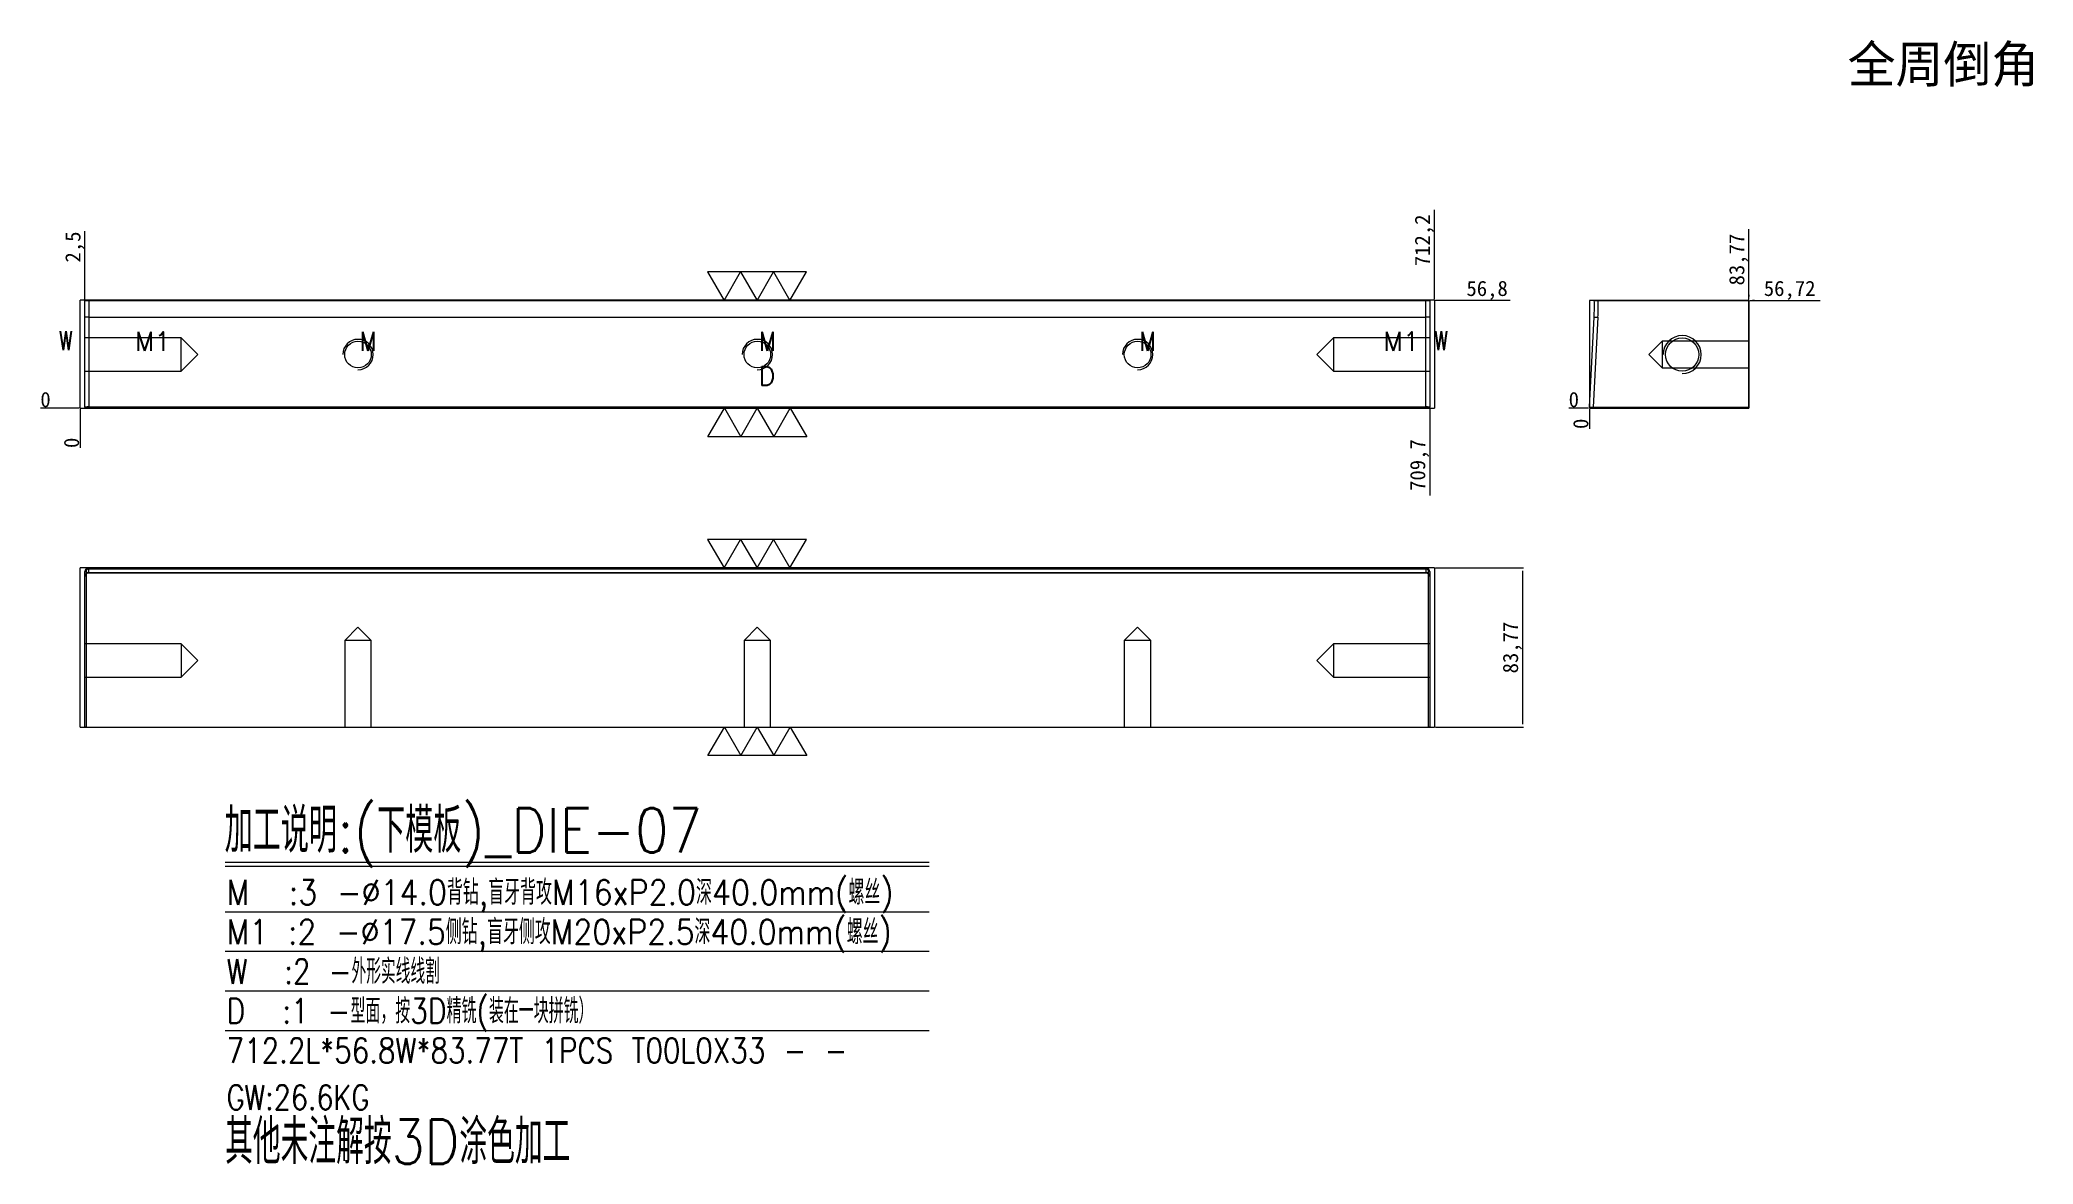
# Model space of a CAD drawing. Header units: millimetres. Extents: x 16752 to 17801, y 42877 to 43469.
import ezdxf
from ezdxf.enums import TextEntityAlignment as Align

# ---------------------------------------------------------------- set-up
doc = ezdxf.new("R2010")
doc.units = ezdxf.units.MM
doc.linetypes.add('DASHED', pattern=[0])
for name, color, linetype in [('DIE', 7, 'Continuous'), ('DIE_W', 1, 'Continuous'), ('dim', 4, 'Continuous')]:
    doc.layers.add(name, color=color, linetype=linetype)
doc.styles.add('_PUG_ERP', font='txt')
doc.styles.add('chinesef_fs', font='txt.shx', dxfattribs={"bigfont": 'gbcbig.shx'})
doc.dimstyles.new('_PUG_ERP', dxfattribs={"dimtxt": 8, "dimasz": 1.5, "dimexe": 0.5, "dimexo": 0.5, "dimgap": 0.5, "dimtad": 1, "dimtxsty": '_PUG_ERP', "dimblk": 'CLOSEDBLANK', "dimcen": 0, "dimclrd": 4, "dimclre": 4, "dimclrt": 3, "dimazin": 3, "dimtfac": 1, "dimtmove": 0, "dimatfit": 3, "dimldrblk": 'CLOSEDBLANK', "dimlwd": 9, "dimlwe": 9})

# ---------------------------------------------------------------- blocks, each defined once
blk = doc.blocks.new('*D733')
at = {"layer": 'Defpoints', "color": 0}
for p in [(17485.7, 43331.6), (17500.7, 43331.6), (16773.5, 43274.8)]:
    blk.add_point(p, dxfattribs=at)
at = {"layer": 'dim', "color": 4, "lineweight": 9}
blk.add_line((17486.2, 43331.6), (17525.6, 43331.6), dxfattribs=at)
at = {"layer": 'dim', "color": 3, "lineweight": 13, "insert": (17513.4, 43336.8), "char_height": 8, "attachment_point": 5, "style": '_PUG_ERP'}
blk.add_mtext('56,8', dxfattribs=at)
blk = doc.blocks.new('_ClosedBlank')
blk = doc.blocks.new('*D734')
at = {"layer": 'Defpoints', "color": 0}
for p in [(16758.5, 43274.8), (16773.5, 43274.8), (16773.5, 43274.8)]:
    blk.add_point(p, dxfattribs=at)
at = {"layer": 'dim', "color": 4, "lineweight": 9}
blk.add_line((16773, 43274.8), (16752.7, 43274.8), dxfattribs=at)
at = {"layer": 'dim', "color": 3, "lineweight": 13, "insert": (16755.3, 43279.3), "char_height": 8, "attachment_point": 5, "style": '_PUG_ERP'}
blk.add_mtext('0', dxfattribs=at)
blk = doc.blocks.new('*D735')
at = {"layer": 'Defpoints', "color": 0}
for p in [(16773.5, 43274.8), (16773.5, 43274.8), (16773.5, 43259.8)]:
    blk.add_point(p, dxfattribs=at)
at = {"layer": 'dim', "color": 4, "lineweight": 9}
blk.add_line((16773.5, 43274.3), (16773.5, 43253.9), dxfattribs=at)
at = {"layer": 'dim', "color": 3, "lineweight": 13, "insert": (16769, 43256.6), "char_height": 8, "attachment_point": 5, "rotation": 90, "style": '_PUG_ERP'}
blk.add_mtext('0', dxfattribs=at)
blk = doc.blocks.new('*D736')
at = {"layer": 'Defpoints', "color": 0}
for p in [(17485.7, 43346.6), (17485.7, 43331.6), (16773.5, 43274.8)]:
    blk.add_point(p, dxfattribs=at)
at = {"layer": 'dim', "color": 4, "lineweight": 9}
blk.add_line((17485.7, 43332.1), (17485.7, 43379.1), dxfattribs=at)
at = {"layer": 'dim', "color": 3, "lineweight": 13, "insert": (17480.4, 43363.1), "char_height": 8, "attachment_point": 5, "rotation": 90, "style": '_PUG_ERP'}
blk.add_mtext('712,2', dxfattribs=at)
blk = doc.blocks.new('*D737')
at = {"layer": 'Defpoints', "color": 0}
for p in [(17485.7, 43190.8), (17485.7, 43107), (17532, 43107)]:
    blk.add_point(p, dxfattribs=at)
at = {"layer": 'dim', "color": 4, "lineweight": 9}
for p, q in [((17486.2, 43190.8), (17532.5, 43190.8)), ((17532, 43189.3), (17532, 43108.5)), ((17486.2, 43107), (17532.5, 43107))]:
    blk.add_line(p, q, dxfattribs=at)
at = {"layer": 'dim', "color": 3, "lineweight": 13, "insert": (17526.7, 43148.9), "char_height": 8, "attachment_point": 5, "rotation": 90, "style": '_PUG_ERP'}
blk.add_mtext('83,77', dxfattribs=at)
blk = doc.blocks.new('*D738')
at = {"layer": 'Defpoints', "color": 0}
for p in [(17651, 43331.5), (17656, 43331.5), (17567.2, 43274.8)]:
    blk.add_point(p, dxfattribs=at)
at = {"layer": 'dim', "color": 4, "lineweight": 9}
for p, q in [((17651.5, 43331.5), (17654, 43331.5)), ((17654, 43331.5), (17653, 43331.5)), ((17653, 43331.5), (17688.5, 43331.5))]:
    blk.add_line(p, q, dxfattribs=at)
at = {"layer": 'dim', "color": 3, "lineweight": 13, "insert": (17672.5, 43336.8), "char_height": 8, "attachment_point": 5, "style": '_PUG_ERP'}
blk.add_mtext('56,72', dxfattribs=at)
blk = doc.blocks.new('*D739')
at = {"layer": 'Defpoints', "color": 0}
for p in [(17562.2, 43274.8), (17567.2, 43274.8), (17567.2, 43274.8)]:
    blk.add_point(p, dxfattribs=at)
at = {"layer": 'dim', "color": 4, "lineweight": 9}
blk.add_line((17566.7, 43274.8), (17556.4, 43274.8), dxfattribs=at)
at = {"layer": 'dim', "color": 3, "lineweight": 13, "insert": (17559, 43279.3), "char_height": 8, "attachment_point": 5, "style": '_PUG_ERP'}
blk.add_mtext('0', dxfattribs=at)
blk = doc.blocks.new('*D740')
at = {"layer": 'Defpoints', "color": 0}
for p in [(17567.2, 43274.8), (17567.2, 43274.8), (17567.2, 43269.8)]:
    blk.add_point(p, dxfattribs=at)
at = {"layer": 'dim', "color": 4, "lineweight": 9}
blk.add_line((17567.2, 43274.3), (17567.2, 43264), dxfattribs=at)
at = {"layer": 'dim', "color": 3, "lineweight": 13, "insert": (17562.7, 43266.6), "char_height": 8, "attachment_point": 5, "rotation": 90, "style": '_PUG_ERP'}
blk.add_mtext('0', dxfattribs=at)
blk = doc.blocks.new('*D741')
at = {"layer": 'Defpoints', "color": 0}
for p in [(17651, 43336.5), (17651, 43331.5), (17567.2, 43274.8)]:
    blk.add_point(p, dxfattribs=at)
at = {"layer": 'dim', "color": 4, "lineweight": 9}
for p, q in [((17651, 43333.5), (17651, 43369)), ((17651, 43332), (17651, 43334.5)), ((17651, 43334.5), (17651, 43333.5))]:
    blk.add_line(p, q, dxfattribs=at)
at = {"layer": 'dim', "color": 3, "lineweight": 13, "insert": (17645.7, 43353), "char_height": 8, "attachment_point": 5, "rotation": 90, "style": '_PUG_ERP'}
blk.add_mtext('83,77', dxfattribs=at)
blk = doc.blocks.new('*D742')
at = {"layer": 'Defpoints', "color": 0}
for p in [(16776, 43350.7), (16776, 43331.6), (16773.5, 43274.8)]:
    blk.add_point(p, dxfattribs=at)
at = {"layer": 'dim', "color": 4, "lineweight": 9}
blk.add_line((16776, 43332.1), (16776, 43368), dxfattribs=at)
at = {"layer": 'dim', "color": 3, "lineweight": 13, "insert": (16770.7, 43359.6), "char_height": 8, "attachment_point": 5, "rotation": 90, "style": '_PUG_ERP'}
blk.add_mtext('2,5', dxfattribs=at)
blk = doc.blocks.new('*D743')
at = {"layer": 'Defpoints', "color": 0}
for p in [(16773.5, 43274.8), (17483.2, 43274.8), (17483.2, 43261.4)]:
    blk.add_point(p, dxfattribs=at)
at = {"layer": 'dim', "color": 4, "lineweight": 9}
blk.add_line((17483.2, 43274.3), (17483.2, 43228.9), dxfattribs=at)
at = {"layer": 'dim', "color": 3, "lineweight": 13, "insert": (17477.9, 43244.9), "char_height": 8, "attachment_point": 5, "rotation": 90, "style": '_PUG_ERP'}
blk.add_mtext('709,7', dxfattribs=at)

msp = doc.modelspace()

# ---------------------------------------------------------------- linework, layer by layer
at = {"layer": 'DIE', "color": 223, "linetype": 'Continuous', "lineweight": 18}
for p, q in [((16778.011, 43331.528), (17481.211, 43331.528)), ((17571.784, 43331.528), (17650.977, 43331.528)), ((17650.977, 43331.528), (17650.977, 43275.41)), ((16778.011, 43274.81), (16776.611, 43274.81)), ((17481.211, 43274.81), (16778.011, 43274.81)), ((17482.611, 43274.81), (17481.211, 43274.81)), ((17569.213, 43274.81), (17567.811, 43274.81)), ((17650.977, 43274.81), (17569.213, 43274.81)), ((17650.977, 43275.41), (17650.977, 43274.81)), ((16776.611, 43107.045), (16776.011, 43107.045)), ((16776.611, 43107.045), (17482.611, 43107.045)), ((17483.211, 43107.045), (17482.611, 43107.045))]:
    msp.add_line(p, q, dxfattribs=at)
at = {"layer": 'DIE', "color": 2, "linetype": 'Continuous', "lineweight": 18}
for p, q in [((16778.011, 43331.528), (16778.011, 43322.772)), ((17481.211, 43322.772), (17481.211, 43331.528)), ((17567.212, 43275.442), (17569.692, 43322.772)), ((17481.211, 43190.81), (16778.011, 43190.81))]:
    msp.add_line(p, q, dxfattribs=at)
at = {"layer": 'DIE', "color": 223, "linetype": 'DASHED', "lineweight": 13, "ltscale": 0.709037}
msp.add_line((17569.808, 43331.528), (17569.799, 43331.528), dxfattribs=at)
at = {"layer": 'DIE', "color": 155, "linetype": 'Continuous', "lineweight": 18}
for p, q in [((16778.011, 43322.772), (16778.011, 43275.442)), ((16778.011, 43322.772), (17481.211, 43322.772)), ((17481.211, 43275.442), (17481.211, 43322.772)), ((17571.689, 43322.667), (17569.213, 43275.41)), ((17569.692, 43322.772), (17571.689, 43322.667)), ((16778.011, 43275.442), (17481.211, 43275.442)), ((16778.011, 43274.81), (16778.011, 43275.442)), ((17481.211, 43274.81), (17481.211, 43275.442)), ((17567.212, 43275.442), (17569.213, 43275.41)), ((17569.213, 43274.81), (17569.213, 43275.41)), ((17569.213, 43275.41), (17650.977, 43275.41)), ((16776.011, 43188.809), (16776.611, 43188.809)), ((16776.611, 43188.809), (16776.611, 43107.045)), ((16778.011, 43190.81), (16778.011, 43190.21)), ((17481.211, 43190.21), (16778.011, 43190.21)), ((17481.211, 43190.81), (17481.211, 43190.21)), ((17482.611, 43107.045), (17482.611, 43188.809)), ((17482.611, 43188.809), (17483.211, 43188.809))]:
    msp.add_line(p, q, dxfattribs=at)
at = {"layer": 'DIE', "color": 5, "linetype": 'DASHED', "lineweight": 13, "ltscale": 0.709037}
for p, q in [((16826.591, 43311.745), (16776.011, 43311.745)), ((16835.344, 43302.992), (16826.591, 43311.745)), ((16826.591, 43302.992), (16826.591, 43311.745)), ((16826.591, 43294.239), (16835.344, 43302.992)), ((16826.591, 43294.239), (16826.591, 43302.992)), ((17432.631, 43311.745), (17423.878, 43302.992)), ((17423.878, 43302.992), (17432.631, 43294.239)), ((17483.211, 43311.745), (17432.631, 43311.745)), ((17432.631, 43311.745), (17432.631, 43302.992)), ((17432.631, 43302.992), (17432.631, 43294.239)), ((17605.397, 43310.027), (17598.394, 43303.024)), ((17598.394, 43303.024), (17605.397, 43296.021)), ((17650.977, 43310.027), (17605.397, 43310.027)), ((17605.397, 43310.027), (17605.397, 43303.024)), ((17605.397, 43303.024), (17605.397, 43296.021)), ((16776.011, 43294.239), (16826.591, 43294.239)), ((17432.631, 43294.239), (17483.211, 43294.239)), ((17605.397, 43296.021), (17650.977, 43296.021)), ((16919.612, 43159.628), (16912.609, 43152.625)), ((16926.615, 43152.625), (16919.612, 43159.628)), ((17129.612, 43159.628), (17122.609, 43152.625)), ((17136.615, 43152.625), (17129.612, 43159.628)), ((17329.612, 43159.628), (17322.609, 43152.625)), ((17336.615, 43152.625), (17329.612, 43159.628)), ((16826.591, 43150.798), (16776.011, 43150.798)), ((16835.344, 43142.045), (16826.591, 43150.798)), ((16826.591, 43150.798), (16826.591, 43133.292)), ((16912.609, 43152.625), (16912.609, 43107.045)), ((16926.615, 43152.625), (16912.609, 43152.625)), ((16926.615, 43107.045), (16926.615, 43152.625)), ((17122.609, 43152.625), (17122.609, 43107.045)), ((17136.615, 43152.625), (17122.609, 43152.625)), ((17136.615, 43107.045), (17136.615, 43152.625)), ((17322.609, 43152.625), (17322.609, 43107.045)), ((17336.615, 43152.625), (17322.609, 43152.625)), ((17336.615, 43107.045), (17336.615, 43152.625)), ((17432.631, 43150.798), (17423.878, 43142.045)), ((17483.211, 43150.798), (17432.631, 43150.798)), ((17432.631, 43150.798), (17432.631, 43133.292)), ((16826.591, 43133.292), (16835.344, 43142.045)), ((17423.878, 43142.045), (17432.631, 43133.292)), ((16776.011, 43133.292), (16826.591, 43133.292)), ((17432.631, 43133.292), (17483.211, 43133.292))]:
    msp.add_line(p, q, dxfattribs=at)
at = {"layer": 'DIE', "color": 155, "linetype": 'DASHED', "lineweight": 13, "ltscale": 0.709037}
for p, q in [((16778.011, 43190.81), (17481.211, 43190.81)), ((16778.011, 43188.329), (16778.011, 43190.21)), ((16778.011, 43188.329), (17481.211, 43188.329)), ((17481.211, 43190.21), (17481.211, 43188.329)), ((17483.211, 43188.822), (17483.211, 43188.827))]:
    msp.add_line(p, q, dxfattribs=at)
at = {"layer": 'DIE', "color": 2, "linetype": 'DASHED', "lineweight": 13, "ltscale": 0.709037}
for p, q in [((16778.011, 43188.186), (16778.011, 43188.329)), ((16778.011, 43188.238), (17481.211, 43188.238)), ((16778.011, 43188.186), (17481.211, 43188.186)), ((17481.211, 43188.329), (17481.211, 43188.186))]:
    msp.add_line(p, q, dxfattribs=at)
at = {"layer": 'DIE', "color": 30, "linetype": 'DASHED', "lineweight": 13, "ltscale": 0.709037}
for centre in [(16919.612, 43303.024), (17129.612, 43303.024), (17329.612, 43303.024)]:
    msp.add_circle(centre, 7.003, dxfattribs=at)
at = {"layer": 'DIE', "color": 42, "linetype": 'Continuous', "lineweight": 18}
msp.add_circle((17615.977, 43302.992), 8.753, dxfattribs=at)
at = {"layer": 'DIE', "color": 2, "linetype": 'Continuous', "lineweight": 18}
for centre, radius, start, end in [((17465.435, 43328.235), 104.4, 357, 1.807523), ((17567.811, 43275.41), 0.6, 177, 270)]:
    msp.add_arc(centre, radius, start, end, dxfattribs=at)
at = {"layer": 'DIE', "color": 155, "linetype": 'Continuous', "lineweight": 18}
msp.add_arc((17465.435, 43328.235), 106.4, 357, 1.773536, dxfattribs=at)
at = {"layer": 'DIE', "color": 42, "linetype": 'Continuous', "lineweight": 13}
msp.add_arc((17615.977, 43302.992), 10, 270, 180, dxfattribs=at)
at = {"layer": 'DIE', "color": 30, "linetype": 'DASHED', "lineweight": 13, "ltscale": 0.709037}
for centre in [(16919.612, 43303.024), (17129.612, 43303.024), (17329.612, 43303.024)]:
    msp.add_arc(centre, 8, 270, 180, dxfattribs=at)
at = {"layer": 'DIE', "color": 223, "linetype": 'Continuous', "lineweight": 18}
for centre, start, end in [((16776.611, 43275.41), 180, 270), ((17482.611, 43275.41), 270, 0)]:
    msp.add_arc(centre, 0.6, start, end, dxfattribs=at)
at = {"layer": 'DIE', "color": 2, "linetype": 'DASHED', "lineweight": 13, "ltscale": 0.709037}
for centre, start, end in [((16778.011, 43186.186), 90, 180), ((17481.211, 43186.186), 0, 90)]:
    msp.add_arc(centre, 2, start, end, dxfattribs=at)
at = {"layer": 'DIE', "color": 2, "linetype": 'Continuous', "lineweight": 18}
for centre, major_axis, ratio, start_param, end_param in [((16778.011, 43322.667), (2, 0), 0.052336, 1.57079633, 3.14159265), ((17481.211, 43322.667), (2, 0), 0.052336, 0, 1.57079633), ((16778.011, 43188.809), (0, 2.001), 0.999451, 1.56488108, 1.57079633), ((17481.211, 43188.809), (0, 2.001), 0.999451, 4.71238898, 4.71904033)]:
    msp.add_ellipse(centre, major_axis=major_axis, ratio=ratio, start_param=start_param, end_param=end_param, dxfattribs=at)
at = {"layer": 'DIE', "color": 155, "linetype": 'Continuous', "lineweight": 18}
for centre, major_axis, ratio, start_param, end_param in [((16778.011, 43275.41), (2, 0), 0.015701, 1.57079633, 3.14159265), ((17481.211, 43275.41), (2, 0), 0.015701, 0, 1.57079633), ((16778.011, 43188.809), (0, 1.402), 0.99863, 0, 1.57079633), ((17481.211, 43188.809), (0, 1.402), 0.99863, 4.71238898, 6.28318531)]:
    msp.add_ellipse(centre, major_axis=major_axis, ratio=ratio, start_param=start_param, end_param=end_param, dxfattribs=at)
at = {"layer": 'DIE', "color": 155, "linetype": 'DASHED', "lineweight": 13, "ltscale": 0.709037}
for centre, start_param, end_param in [((16778.011, 43188.809), 1.55167683, 1.56488158), ((16778.011, 43188.809), 0, 1.47048633), ((17481.211, 43188.809), 4.78390918, 6.28318531)]:
    msp.add_ellipse(centre, major_axis=(0, 2.001), ratio=0.999451, start_param=start_param, end_param=end_param, dxfattribs=at)
at = {"layer": 'DIE', "color": 2, "linetype": 'DASHED', "lineweight": 13, "ltscale": 0.709037}
for centre, start_param, end_param in [((16778.011, 43186.332), 4.71238898, 6.28318531), ((17481.211, 43186.332), 3.14159265, 4.71238898)]:
    msp.add_ellipse(centre, major_axis=(-2, 0), ratio=0.99863, start_param=start_param, end_param=end_param, dxfattribs=at)
at = {"layer": 'DIE', "color": 2, "linetype": 'Continuous', "lineweight": 18}
for points, knots in [([(16776.011, 43331.528), (16776.011, 43331.528), (16776.024, 43331.528), (16776.062, 43331.528), (16776.078, 43331.528), (16776.106, 43331.528), (16776.116, 43331.528), (16776.139, 43331.528), (16776.15, 43331.528), (16776.213, 43331.528), (16776.274, 43331.528), (16776.365, 43331.528), (16776.393, 43331.528), (16776.423, 43331.528), (16776.443, 43331.528), (16776.454, 43331.528), (16776.506, 43331.528), (16776.55, 43331.528), (16776.688, 43331.528), (16776.789, 43331.528), (16776.925, 43331.528), (16776.953, 43331.528), (16777.01, 43331.528), (16777.038, 43331.528), (16777.125, 43331.528), (16777.242, 43331.528), (16777.365, 43331.528), (16777.459, 43331.528), (16777.49, 43331.528), (16777.554, 43331.528), (16777.587, 43331.528), (16777.748, 43331.528), (16777.879, 43331.528), (16778.011, 43331.528)], [0, 0, 0, 0, 0.125, 0.125, 0.1875, 0.1875, 0.21875, 0.21875, 0.25, 0.25, 0.375, 0.375, 0.40625, 0.421875, 0.421875, 0.4375, 0.4375, 0.5, 0.5, 0.625, 0.625, 0.65625, 0.65625, 0.6875, 0.6875, 0.75, 0.8125, 0.8125, 0.84375, 0.84375, 0.875, 0.875, 1, 1, 1, 1]), ([(17481.211, 43331.528), (17481.343, 43331.528), (17481.473, 43331.528), (17481.664, 43331.528), (17481.728, 43331.528), (17481.822, 43331.528), (17481.853, 43331.528), (17481.915, 43331.528), (17481.946, 43331.528), (17482.097, 43331.528), (17482.212, 43331.528), (17482.348, 43331.528), (17482.388, 43331.528), (17482.427, 43331.528), (17482.453, 43331.528), (17482.466, 43331.528), (17482.53, 43331.528), (17482.579, 43331.528), (17482.717, 43331.528), (17482.8, 43331.528), (17482.891, 43331.528), (17482.909, 43331.528), (17482.943, 43331.528), (17482.959, 43331.528), (17483.005, 43331.528), (17483.061, 43331.528), (17483.105, 43331.528), (17483.133, 43331.528), (17483.142, 43331.528), (17483.158, 43331.528), (17483.166, 43331.528), (17483.198, 43331.528), (17483.211, 43331.528), (17483.211, 43331.528)], [0, 0, 0, 0, 0.1250502, 0.1250502, 0.18757529, 0.18757529, 0.21883784, 0.21883784, 0.25010039, 0.25010039, 0.37515059, 0.37515059, 0.40641313, 0.42204441, 0.42204441, 0.43767568, 0.43767568, 0.50020078, 0.50020078, 0.62525098, 0.62525098, 0.65651352, 0.65651352, 0.68777607, 0.68777607, 0.75030117, 0.81282627, 0.81282627, 0.84408882, 0.84408882, 0.87535137, 0.87535137, 1, 1, 1, 1]), ([(16778.011, 43190.81), (16778.007, 43190.81), (16777.996, 43190.81), (16777.98, 43190.81), (16777.961, 43190.81), (16777.942, 43190.809), (16777.923, 43190.809), (16777.904, 43190.808), (16777.885, 43190.807), (16777.866, 43190.805), (16777.847, 43190.804), (16777.828, 43190.802), (16777.809, 43190.8), (16777.79, 43190.798), (16777.772, 43190.796), (16777.753, 43190.794), (16777.734, 43190.791), (16777.715, 43190.789), (16777.696, 43190.786), (16777.678, 43190.783), (16777.659, 43190.779), (16777.64, 43190.776), (16777.622, 43190.772), (16777.603, 43190.768), (16777.584, 43190.764), (16777.566, 43190.76), (16777.547, 43190.756), (16777.529, 43190.752), (16777.51, 43190.747), (16777.492, 43190.742), (16777.474, 43190.737), (16777.455, 43190.732), (16777.437, 43190.726), (16777.419, 43190.721), (16777.401, 43190.715), (16777.383, 43190.709), (16777.365, 43190.703), (16777.347, 43190.697), (16777.329, 43190.691), (16777.311, 43190.684), (16777.294, 43190.677), (16777.276, 43190.67), (16777.258, 43190.663), (16777.241, 43190.656), (16777.223, 43190.649), (16777.206, 43190.641), (16777.188, 43190.633), (16777.171, 43190.626), (16777.154, 43190.617), (16777.137, 43190.609), (16777.12, 43190.601), (16777.103, 43190.592), (16777.086, 43190.584), (16777.069, 43190.575), (16777.052, 43190.566), (16777.036, 43190.556), (16777.019, 43190.547), (16777.003, 43190.538), (16776.986, 43190.528), (16776.97, 43190.518), (16776.954, 43190.508), (16776.938, 43190.498), (16776.922, 43190.488), (16776.906, 43190.477), (16776.89, 43190.467), (16776.875, 43190.456), (16776.859, 43190.445), (16776.843, 43190.434), (16776.828, 43190.423), (16776.813, 43190.412), (16776.798, 43190.4), (16776.783, 43190.389), (16776.768, 43190.377), (16776.753, 43190.365), (16776.738, 43190.353), (16776.724, 43190.341), (16776.709, 43190.328), (16776.695, 43190.316), (16776.68, 43190.303), (16776.666, 43190.291), (16776.652, 43190.278), (16776.638, 43190.265), (16776.625, 43190.252), (16776.611, 43190.239), (16776.598, 43190.225), (16776.584, 43190.212), (16776.571, 43190.198), (16776.558, 43190.184), (16776.545, 43190.17), (16776.532, 43190.156), (16776.519, 43190.142), (16776.507, 43190.128), (16776.494, 43190.114), (16776.482, 43190.099), (16776.47, 43190.085), (16776.458, 43190.07), (16776.446, 43190.055), (16776.434, 43190.04), (16776.422, 43190.025), (16776.411, 43190.01), (16776.4, 43189.995), (16776.388, 43189.979), (16776.377, 43189.964), (16776.367, 43189.948), (16776.356, 43189.933), (16776.345, 43189.917), (16776.335, 43189.901), (16776.324, 43189.885), (16776.314, 43189.869), (16776.304, 43189.853), (16776.295, 43189.836), (16776.285, 43189.82), (16776.275, 43189.804), (16776.266, 43189.787), (16776.257, 43189.77), (16776.248, 43189.754), (16776.239, 43189.737), (16776.23, 43189.72), (16776.221, 43189.703), (16776.213, 43189.686), (16776.205, 43189.669), (16776.197, 43189.652), (16776.189, 43189.634), (16776.181, 43189.617), (16776.173, 43189.6), (16776.166, 43189.582), (16776.159, 43189.564), (16776.152, 43189.547), (16776.145, 43189.529), (16776.138, 43189.511), (16776.131, 43189.494), (16776.125, 43189.476), (16776.119, 43189.458), (16776.113, 43189.44), (16776.107, 43189.422), (16776.101, 43189.403), (16776.096, 43189.385), (16776.09, 43189.367), (16776.085, 43189.349), (16776.08, 43189.33), (16776.075, 43189.312), (16776.07, 43189.294), (16776.066, 43189.275), (16776.061, 43189.257), (16776.057, 43189.238), (16776.053, 43189.219), (16776.05, 43189.201), (16776.046, 43189.182), (16776.042, 43189.163), (16776.039, 43189.145), (16776.036, 43189.126), (16776.033, 43189.107), (16776.03, 43189.088), (16776.028, 43189.069), (16776.025, 43189.051), (16776.023, 43189.032), (16776.021, 43189.013), (16776.019, 43188.994), (16776.018, 43188.975), (16776.016, 43188.956), (16776.015, 43188.937), (16776.014, 43188.918), (16776.013, 43188.899), (16776.012, 43188.88), (16776.011, 43188.861), (16776.011, 43188.842), (16776.011, 43188.828), (16776.011, 43188.821), (16776.011, 43188.82)], [0, 0, 0, 0, 0.00381594, 0.00988081, 0.01594569, 0.02201058, 0.02807548, 0.03414038, 0.04020528, 0.0462702, 0.05233512, 0.05840006, 0.06446501, 0.07052998, 0.07659496, 0.08265996, 0.08872498, 0.09479002, 0.10085508, 0.10692017, 0.11298528, 0.11905042, 0.12511559, 0.13118079, 0.13724602, 0.14331128, 0.14937658, 0.15544192, 0.16150729, 0.1675727, 0.17363815, 0.17970364, 0.18576917, 0.19183475, 0.19790038, 0.20396605, 0.21003177, 0.21609753, 0.22216335, 0.22822922, 0.23429515, 0.24036112, 0.24642716, 0.25249325, 0.2585594, 0.2646256, 0.27069187, 0.2767582, 0.28282459, 0.28889104, 0.29495756, 0.30102414, 0.30709079, 0.3131575, 0.31922429, 0.32529114, 0.33135806, 0.33742505, 0.34349212, 0.34955925, 0.35562646, 0.36169375, 0.3677611, 0.37382854, 0.37989605, 0.38596363, 0.39203129, 0.39809903, 0.40416685, 0.41023474, 0.41630272, 0.42237077, 0.42843891, 0.43450712, 0.44057542, 0.4466438, 0.45271225, 0.45878079, 0.46484942, 0.47091812, 0.47698691, 0.48305578, 0.48912473, 0.49519376, 0.50126288, 0.50733208, 0.51340137, 0.51947073, 0.52554018, 0.53160972, 0.53767933, 0.54374903, 0.54981881, 0.55588868, 0.56195862, 0.56802865, 0.57409876, 0.58016895, 0.58623922, 0.59230957, 0.59838, 0.60445051, 0.6105211, 0.61659177, 0.62266252, 0.62873335, 0.63480425, 0.64087523, 0.64694629, 0.65301742, 0.65908862, 0.6651599, 0.67123126, 0.67730268, 0.68337418, 0.68944575, 0.69551738, 0.70158909, 0.70766087, 0.71373271, 0.71980462, 0.72587659, 0.73194863, 0.73802074, 0.7440929, 0.75016513, 0.75623742, 0.76230976, 0.76838217, 0.77445463, 0.78052715, 0.78659972, 0.79267235, 0.79874503, 0.80481775, 0.81089053, 0.81696336, 0.82303624, 0.82910916, 0.83518212, 0.84125513, 0.84732818, 0.85340127, 0.8594744, 0.86554757, 0.87162078, 0.87769402, 0.88376729, 0.88984059, 0.89591393, 0.90198729, 0.90806069, 0.9141341, 0.92020755, 0.92628101, 0.9323545, 0.93842801, 0.94450154, 0.95057508, 0.95664864, 0.96272221, 0.96879579, 0.97486939, 0.98094299, 0.98701661, 0.99309023, 0.99916385, 1, 1, 1, 1]), ([(17483.211, 43188.822), (17483.211, 43188.828), (17483.211, 43188.84), (17483.21, 43188.859), (17483.21, 43188.878), (17483.209, 43188.897), (17483.208, 43188.916), (17483.207, 43188.935), (17483.206, 43188.954), (17483.204, 43188.972), (17483.202, 43188.991), (17483.201, 43189.01), (17483.199, 43189.029), (17483.196, 43189.048), (17483.194, 43189.067), (17483.192, 43189.086), (17483.189, 43189.105), (17483.186, 43189.124), (17483.183, 43189.142), (17483.18, 43189.161), (17483.176, 43189.18), (17483.173, 43189.198), (17483.169, 43189.217), (17483.165, 43189.236), (17483.161, 43189.254), (17483.156, 43189.273), (17483.152, 43189.291), (17483.147, 43189.31), (17483.142, 43189.328), (17483.137, 43189.346), (17483.132, 43189.365), (17483.127, 43189.383), (17483.121, 43189.401), (17483.116, 43189.419), (17483.11, 43189.437), (17483.104, 43189.455), (17483.097, 43189.473), (17483.091, 43189.491), (17483.084, 43189.509), (17483.078, 43189.527), (17483.071, 43189.545), (17483.064, 43189.562), (17483.056, 43189.58), (17483.049, 43189.597), (17483.041, 43189.615), (17483.034, 43189.632), (17483.026, 43189.649), (17483.018, 43189.667), (17483.01, 43189.684), (17483.001, 43189.701), (17482.993, 43189.718), (17482.984, 43189.735), (17482.975, 43189.752), (17482.966, 43189.768), (17482.957, 43189.785), (17482.947, 43189.801), (17482.938, 43189.818), (17482.928, 43189.834), (17482.919, 43189.851), (17482.909, 43189.867), (17482.898, 43189.883), (17482.888, 43189.899), (17482.878, 43189.915), (17482.867, 43189.931), (17482.856, 43189.946), (17482.846, 43189.962), (17482.835, 43189.977), (17482.823, 43189.993), (17482.812, 43190.008), (17482.801, 43190.023), (17482.789, 43190.038), (17482.777, 43190.053), (17482.765, 43190.068), (17482.753, 43190.083), (17482.741, 43190.097), (17482.729, 43190.112), (17482.716, 43190.126), (17482.704, 43190.141), (17482.691, 43190.155), (17482.678, 43190.169), (17482.665, 43190.183), (17482.652, 43190.196), (17482.639, 43190.21), (17482.626, 43190.223), (17482.612, 43190.237), (17482.599, 43190.25), (17482.585, 43190.263), (17482.571, 43190.276), (17482.557, 43190.289), (17482.543, 43190.302), (17482.529, 43190.314), (17482.514, 43190.327), (17482.5, 43190.339), (17482.485, 43190.351), (17482.471, 43190.363), (17482.456, 43190.375), (17482.441, 43190.387), (17482.426, 43190.399), (17482.411, 43190.41), (17482.395, 43190.422), (17482.38, 43190.433), (17482.365, 43190.444), (17482.349, 43190.455), (17482.333, 43190.465), (17482.318, 43190.476), (17482.302, 43190.486), (17482.286, 43190.497), (17482.27, 43190.507), (17482.254, 43190.517), (17482.237, 43190.527), (17482.221, 43190.536), (17482.204, 43190.546), (17482.188, 43190.555), (17482.171, 43190.565), (17482.155, 43190.574), (17482.138, 43190.582), (17482.121, 43190.591), (17482.104, 43190.6), (17482.087, 43190.608), (17482.07, 43190.616), (17482.053, 43190.624), (17482.035, 43190.632), (17482.018, 43190.64), (17482.001, 43190.648), (17481.983, 43190.655), (17481.966, 43190.662), (17481.948, 43190.67), (17481.93, 43190.676), (17481.913, 43190.683), (17481.895, 43190.69), (17481.877, 43190.696), (17481.859, 43190.702), (17481.841, 43190.709), (17481.823, 43190.714), (17481.805, 43190.72), (17481.787, 43190.726), (17481.768, 43190.731), (17481.75, 43190.736), (17481.732, 43190.741), (17481.713, 43190.746), (17481.695, 43190.751), (17481.677, 43190.755), (17481.658, 43190.76), (17481.64, 43190.764), (17481.621, 43190.768), (17481.602, 43190.772), (17481.584, 43190.775), (17481.565, 43190.779), (17481.546, 43190.782), (17481.528, 43190.785), (17481.509, 43190.788), (17481.49, 43190.791), (17481.471, 43190.793), (17481.452, 43190.796), (17481.434, 43190.798), (17481.415, 43190.8), (17481.396, 43190.802), (17481.377, 43190.804), (17481.358, 43190.805), (17481.339, 43190.806), (17481.32, 43190.808), (17481.301, 43190.808), (17481.282, 43190.809), (17481.263, 43190.81), (17481.244, 43190.81), (17481.227, 43190.81), (17481.216, 43190.81), (17481.211, 43190.81)], [0, 0, 0, 0, 0.00565186, 0.01172836, 0.01780486, 0.02388136, 0.02995784, 0.03603432, 0.0421108, 0.04818726, 0.0542637, 0.06034014, 0.06641656, 0.07249296, 0.07856934, 0.0846457, 0.09072204, 0.09679836, 0.10287465, 0.10895092, 0.11502716, 0.12110337, 0.12717955, 0.1332557, 0.13933181, 0.14540789, 0.15148393, 0.15755993, 0.1636359, 0.16971182, 0.1757877, 0.18186354, 0.18793934, 0.19401508, 0.20009078, 0.20616644, 0.21224204, 0.21831759, 0.22439309, 0.23046853, 0.23654392, 0.24261926, 0.24869453, 0.25476975, 0.26084491, 0.26692001, 0.27299505, 0.27907002, 0.28514493, 0.29121978, 0.29729456, 0.30336928, 0.30944392, 0.3155185, 0.32159301, 0.32766745, 0.33374182, 0.33981611, 0.34589034, 0.35196449, 0.35803856, 0.36411256, 0.37018649, 0.37626034, 0.38233411, 0.38840781, 0.39448143, 0.40055497, 0.40662843, 0.41270181, 0.41877511, 0.42484833, 0.43092147, 0.43699453, 0.44306751, 0.44914041, 0.45521322, 0.46128595, 0.4673586, 0.47343117, 0.47950366, 0.48557606, 0.49164838, 0.49772061, 0.50379277, 0.50986484, 0.51593682, 0.52200873, 0.52808055, 0.53415229, 0.54022394, 0.54629552, 0.55236701, 0.55843842, 0.56450974, 0.57058099, 0.57665215, 0.58272324, 0.58879424, 0.59486516, 0.60093601, 0.60700677, 0.61307746, 0.61914806, 0.62521859, 0.63128905, 0.63735942, 0.64342973, 0.64949995, 0.6555701, 0.66164018, 0.66771019, 0.67378012, 0.67984998, 0.68591977, 0.69198949, 0.69805914, 0.70412873, 0.71019825, 0.7162677, 0.72233708, 0.7284064, 0.73447566, 0.74054486, 0.746614, 0.75268307, 0.75875209, 0.76482105, 0.77088995, 0.7769588, 0.78302759, 0.78909633, 0.79516502, 0.80123366, 0.80730224, 0.81337078, 0.81943928, 0.82550773, 0.83157613, 0.83764449, 0.84371281, 0.84978109, 0.85584933, 0.86191754, 0.8679857, 0.87405384, 0.88012194, 0.88619001, 0.89225805, 0.89832606, 0.90439404, 0.910462, 0.91652993, 0.92259785, 0.92866574, 0.93473361, 0.94080146, 0.9468693, 0.95293712, 0.95900493, 0.96507272, 0.97114051, 0.97720829, 0.98327606, 0.98934382, 0.99541159, 1, 1, 1, 1])]:
    msp.add_open_spline(points, degree=3, knots=knots, dxfattribs=at)
at = {"layer": 'DIE', "color": 223, "linetype": 'Continuous', "lineweight": 18}
msp.add_open_spline([(17569.783, 43331.528), (17569.783, 43331.528), (17569.796, 43331.528), (17569.834, 43331.528), (17569.85, 43331.528), (17569.879, 43331.528), (17569.889, 43331.528), (17569.911, 43331.528), (17569.923, 43331.528), (17569.986, 43331.528), (17570.047, 43331.528), (17570.138, 43331.528), (17570.166, 43331.528), (17570.196, 43331.528), (17570.216, 43331.528), (17570.226, 43331.528), (17570.279, 43331.528), (17570.323, 43331.528), (17570.461, 43331.528), (17570.562, 43331.528), (17570.698, 43331.528), (17570.726, 43331.528), (17570.783, 43331.528), (17570.811, 43331.528), (17570.898, 43331.528), (17571.016, 43331.528), (17571.138, 43331.528), (17571.232, 43331.528), (17571.264, 43331.528), (17571.328, 43331.528), (17571.36, 43331.528), (17571.521, 43331.528), (17571.652, 43331.528), (17571.784, 43331.528)], degree=3, knots=[0, 0, 0, 0, 0.125, 0.125, 0.1875, 0.1875, 0.21875, 0.21875, 0.25, 0.25, 0.375, 0.375, 0.40625, 0.421875, 0.421875, 0.4375, 0.4375, 0.5, 0.5, 0.625, 0.625, 0.65625, 0.65625, 0.6875, 0.6875, 0.75, 0.8125, 0.8125, 0.84375, 0.84375, 0.875, 0.875, 1, 1, 1, 1], dxfattribs=at)
at = {"layer": 'DIE', "color": 223, "linetype": 'DASHED', "lineweight": 13, "ltscale": 0.709037}
for points in [[(17569.969, 43331.528), (17569.959, 43331.528), (17569.95, 43331.528), (17569.942, 43331.528)], [(17570.304, 43331.528), (17570.289, 43331.528), (17570.275, 43331.528), (17570.26, 43331.528)], [(17571.373, 43331.528), (17571.328, 43331.528), (17571.283, 43331.528), (17571.239, 43331.528)], [(17571.536, 43331.528), (17571.514, 43331.528), (17571.492, 43331.528), (17571.47, 43331.528)]]:
    msp.add_open_spline(points, degree=3, dxfattribs=at)
for points, knots in [([(17570.023, 43331.528), (17570.022, 43331.528), (17570.021, 43331.528), (17570.011, 43331.528), (17570.001, 43331.528), (17569.993, 43331.528)], [0, 0, 0, 0, 0.09234372, 0.09234372, 1, 1, 1, 1]), ([(17570.747, 43331.528), (17570.722, 43331.528), (17570.698, 43331.528), (17570.66, 43331.528), (17570.646, 43331.528), (17570.632, 43331.528)], [0, 0, 0, 0, 0.63377387, 0.63377387, 1, 1, 1, 1]), ([(17571.063, 43331.528), (17571.048, 43331.528), (17571.033, 43331.528), (17571.013, 43331.528), (17571.007, 43331.528), (17571.002, 43331.528)], [0, 0, 0, 0, 0.72172143, 0.72172143, 1, 1, 1, 1])]:
    msp.add_open_spline(points, degree=3, knots=knots, dxfattribs=at)
at = {"layer": 'DIE', "color": 2, "linetype": 'DASHED', "lineweight": 13, "ltscale": 0.709037}
for points in [[(16776.011, 43186.237), (16776.011, 43186.369), (16776.024, 43186.499), (16776.062, 43186.691), (16776.078, 43186.754), (16776.106, 43186.848), (16776.116, 43186.88), (16776.139, 43186.942), (16776.15, 43186.972), (16776.213, 43187.124), (16776.274, 43187.239), (16776.365, 43187.375), (16776.393, 43187.415), (16776.423, 43187.454), (16776.443, 43187.48), (16776.454, 43187.493), (16776.506, 43187.557), (16776.55, 43187.605), (16776.688, 43187.744), (16776.789, 43187.826), (16776.925, 43187.918), (16776.953, 43187.936), (16777.01, 43187.97), (16777.038, 43187.986), (16777.125, 43188.032), (16777.242, 43188.088), (16777.365, 43188.132), (16777.459, 43188.161), (16777.49, 43188.169), (16777.554, 43188.186), (16777.587, 43188.193), (16777.748, 43188.225), (16777.879, 43188.238), (16778.011, 43188.238)], [(17481.211, 43188.238), (17481.343, 43188.238), (17481.473, 43188.225), (17481.664, 43188.187), (17481.728, 43188.171), (17481.822, 43188.143), (17481.853, 43188.132), (17481.915, 43188.11), (17481.946, 43188.098), (17482.097, 43188.036), (17482.212, 43187.974), (17482.348, 43187.883), (17482.388, 43187.855), (17482.427, 43187.825), (17482.453, 43187.805), (17482.466, 43187.795), (17482.53, 43187.742), (17482.579, 43187.698), (17482.717, 43187.56), (17482.8, 43187.459), (17482.891, 43187.323), (17482.909, 43187.295), (17482.943, 43187.238), (17482.959, 43187.21), (17483.005, 43187.123), (17483.061, 43187.006), (17483.105, 43186.883), (17483.133, 43186.789), (17483.142, 43186.757), (17483.158, 43186.694), (17483.166, 43186.661), (17483.198, 43186.5), (17483.211, 43186.369), (17483.211, 43186.237)]]:
    msp.add_open_spline(points, degree=3, knots=[0, 0, 0, 0, 0.125, 0.125, 0.1875, 0.1875, 0.21875, 0.21875, 0.25, 0.25, 0.375, 0.375, 0.40625, 0.421875, 0.421875, 0.4375, 0.4375, 0.5, 0.5, 0.625, 0.625, 0.65625, 0.65625, 0.6875, 0.6875, 0.75, 0.8125, 0.8125, 0.84375, 0.84375, 0.875, 0.875, 1, 1, 1, 1], dxfattribs=at)
at = {"layer": 'DIE_W', "color": 1, "linetype": 'Continuous', "lineweight": 18}
for p, q in [((16776.011, 43275.41), (16776.011, 43331.569)), ((17483.211, 43331.569), (17483.211, 43275.41)), ((16776.011, 43107.045), (16776.011, 43188.809)), ((17483.211, 43188.809), (17483.211, 43107.045))]:
    msp.add_line(p, q, dxfattribs=at)
at = {"layer": 'dim', "color": 252, "linetype": 'DASHED', "lineweight": 13, "ltscale": 0.2}
for p, q in [((17485.711, 43331.569), (16773.511, 43331.569)), ((16773.511, 43274.769), (16773.511, 43331.569)), ((17485.711, 43331.569), (17485.711, 43274.769)), ((16773.511, 43274.769), (17485.711, 43274.769)), ((17485.711, 43190.81), (16773.511, 43190.81)), ((16773.511, 43107.045), (16773.511, 43190.81)), ((17485.711, 43190.81), (17485.711, 43107.045)), ((16773.511, 43107.045), (17485.711, 43107.045))]:
    msp.add_line(p, q, dxfattribs=at)
at = {"layer": 'dim', "color": 8, "linetype": 'Continuous', "lineweight": 18}
for p, q in [((16849.848, 43035.907), (17219.96, 43035.907)), ((16849.848, 43033.957), (17219.96, 43033.957)), ((16849.848, 43009.907), (17219.96, 43009.907)), ((16849.848, 42989.107), (17219.96, 42989.107)), ((16849.848, 42968.307), (17219.96, 42968.307)), ((16849.848, 42947.507), (17219.96, 42947.507))]:
    msp.add_line(p, q, dxfattribs=at)
at = {"layer": 'dim', "lineweight": 13}
for points in [[(17103.486, 43346.528), (17112.146, 43331.528), (17120.806, 43346.528), (17129.466, 43331.528), (17138.127, 43346.528), (17146.787, 43331.528), (17155.447, 43346.528), (17103.486, 43346.528)], [(17103.63, 43259.769), (17112.29, 43274.769), (17120.951, 43259.769), (17129.611, 43274.769), (17138.271, 43259.769), (17146.931, 43274.769), (17155.592, 43259.769), (17103.63, 43259.769)], [(17103.486, 43205.81), (17112.146, 43190.81), (17120.806, 43205.81), (17129.466, 43190.81), (17138.127, 43205.81), (17146.787, 43190.81), (17155.447, 43205.81), (17103.486, 43205.81)], [(17103.63, 43092.045), (17112.29, 43107.045), (17120.951, 43092.045), (17129.611, 43107.045), (17138.271, 43092.045), (17146.931, 43107.045), (17155.592, 43092.045), (17103.63, 43092.045)]]:
    msp.add_lwpolyline(points, close=True, dxfattribs=at)
at = {"layer": 'dim', "color": 252, "linetype": 'DASHED', "lineweight": 13, "ltscale": 0.2}
msp.add_lwpolyline([(17567.211, 43274.81), (17650.977, 43274.81), (17650.977, 43331.528), (17567.211, 43331.528)], close=True, dxfattribs=at)

# ---------------------------------------------------------------- texts
at = {"layer": 'dim'}
msp.add_text('全周倒角', height=19.3603, dxfattribs=at).set_placement((17753.353, 43456.187), align=Align.MIDDLE)
at = {"layer": 'dim', "color": 4, "lineweight": 13, "style": 'chinesef_fs'}
for s, height, width, p in [('W', 10, 0.6727, (16762.471, 43305.282)), ('M1', 10, 0.9957, (16802.217, 43304.905)), ('M', 10, 0.8408, (16920.488, 43304.917)), ('M', 10, 0.8408, (17130.488, 43304.917)), ('M', 10, 0.8408, (17330.488, 43304.917)), ('M1', 10, 0.9957, (17458.837, 43304.905)), ('W', 10, 0.6727, (17485.709, 43305.282)), ('D', 10, 0.9609, (17130.327, 43286.72)), ('加工说明:(下模板)_DIE-07', 23.4, 0.8765, (16849.505, 43040.999)), ('M  :3 -%%c14.0背钻,盲牙背攻M16xP2.0深40.0mm(螺丝)', 13, 0.8947, (16850.537, 43013.603)), ('M1 :2 -%%c17.5侧钻,盲牙侧攻M20xP2.5深40.0mm(螺丝)', 13, 0.8933, (16850.537, 42992.803)), ('D  :1 -型面，按3D精铣(装在一块拼铣）', 13, 0.8387, (16850.537, 42951.203)), ('712.2L*56.8W*83.77T 1PCS T00L0X33 - - ', 13, 0.826, (16850.537, 42930.403)), ('GW:26.6KG ', 13, 0.8074, (16850.537, 42905.703))]:
    msp.add_text(s, height=height, dxfattribs=dict(at, width=width)).set_placement(p)
at = {"layer": 'dim', "color": 1, "lineweight": 13, "style": 'chinesef_fs', "width": 0.8277}
msp.add_text('W  :2 -外形实线线割', height=13, dxfattribs=at).set_placement((16850.537, 42972.003))
at = {"layer": 'dim', "color": 21, "lineweight": 13, "style": 'chinesef_fs', "width": 0.8663}
msp.add_text('其他未注解按3D涂色加工', height=23.4, dxfattribs=at).set_placement((16849.747, 42877.199))

# ---------------------------------------------------------------- dimensions: what is measured, and where the dimension line sits
at = {"layer": 'dim', "lineweight": 13}
for feature_location, offset, dtype, origin, picture, middle in [((17485.711, 43331.569), (0, 15), 1, (16773.511, 43274.769), '*D736', (17480.449, 43363.069)), ((16776.011, 43331.569), (0, 19.132), 1, (16773.511, 43274.769), '*D742', (16770.749, 43359.582)), ((17650.977, 43331.528), (0, 5), 1, (17567.211, 43274.81), '*D741', (17645.715, 43353.028)), ((17485.711, 43331.569), (15, 0), 0, (16773.511, 43274.769), '*D733', (17513.401, 43336.831)), ((17650.977, 43331.528), (5, 0), 0, (17567.211, 43274.81), '*D738', (17672.477, 43336.79)), ((16773.510787422, 43274.769457567), (-15, 0), 0, (16773.510787422, 43274.769457567), '*D734', (16755.344120756, 43279.269457567)), ((17567.210716412, 43274.810482557), (-5, 0), 0, (17567.210716412, 43274.810482557), '*D739', (17559.044049746, 43279.310482557)), ((16773.510787422, 43274.769457567), (0, -15), 1, (16773.510787422, 43274.769457567), '*D735', (16769.010787422, 43256.602790901)), ((17483.211, 43274.769), (0, -13.325), 1, (16773.511, 43274.769), '*D743', (17477.949, 43244.945)), ((17567.210716412, 43274.810482557), (0, -5), 1, (17567.210716412, 43274.810482557), '*D740', (17562.710716412, 43266.643815891))]:
    dim = msp.add_ordinate_dim(feature_location=feature_location, offset=offset, dtype=dtype, origin=origin, dimstyle='_PUG_ERP', dxfattribs=at)
    dim.commit()
    dim.dimension.update_dxf_attribs({"geometry": picture, "text_midpoint": middle})
dim = msp.add_linear_dim(base=(17531.9822, 43107.0446), p1=(17485.7108, 43190.8105), p2=(17485.7108, 43107.0446), angle=90, dimstyle='_PUG_ERP', dxfattribs=at)
dim.commit()
dim.dimension.update_dxf_attribs({"geometry": '*D737', "text_midpoint": (17526.7203, 43148.9275)})

doc.saveas('drawing.dxf')
